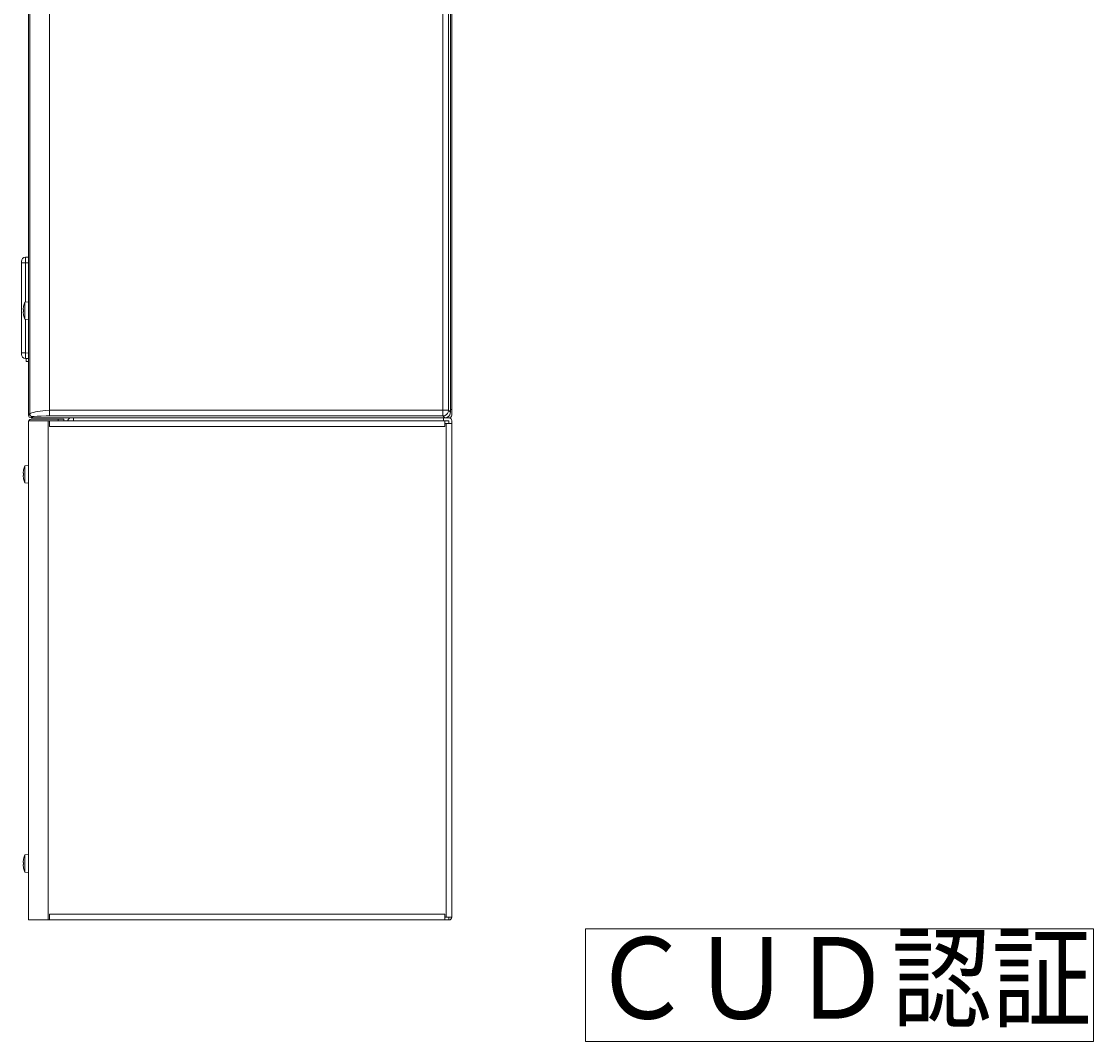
# Model space of a CAD drawing. Units: millimetres on the paper. Extents: x -62 to 66, y -119 to 119.
# Drawn here: x 24.51 to 62.5, y 7.5 to 43.67 of the extents above; entities that cross this region are included whole.
import ezdxf
from ezdxf.enums import TextEntityAlignment as Align

# ---------------------------------------------------------------- set-up
doc = ezdxf.new("R2010")
doc.units = ezdxf.units.MM
doc.layers.add('0-0_MOJI1', color=7, linetype='Continuous', lineweight=9)
doc.layers.add('0-3_GAIKEI', color=4, linetype='Continuous', lineweight=9)
doc.styles.add('ＭＳ ゴシック', font='')
doc.styles.get('ＭＳ ゴシック').set_extended_font_data('MS Gothic')

msp = doc.modelspace()

# ---------------------------------------------------------------- linework, layer by layer
at = {"layer": '0-0_MOJI1'}
msp.add_lwpolyline([(44.5, 7.5), (44.5, 11.5), (62.5, 11.5), (62.5, 7.5)], close=True, dxfattribs=at)
at = {"layer": '0-3_GAIKEI', "color": 7}
for p, q in [((24.76, 29.713), (24.76, 95.913)), ((39.76, 95.913), (39.76, 29.713)), ((24.76, 29.513), (39.66, 29.513)), ((24.76, 11.813), (24.76, 29.513)), ((39.51, 29.613), (24.86, 29.613)), ((39.76, 11.913), (39.76, 29.513)), ((24.76, 11.813), (25.509, 11.813)), ((39.66, 11.813), (25.51, 11.813))]:
    msp.add_line(p, q, dxfattribs=at)
at = {"layer": '0-3_GAIKEI'}
for p, q in [((24.804, 95.869), (24.804, 29.757)), ((25.503, 95.745), (25.503, 29.881)), ((39.441, 29.881), (39.441, 95.944)), ((39.641, 29.881), (39.641, 95.745)), ((39.71, 95.813), (39.71, 29.813)), ((39.76, 37.026), (39.76, 37.028)), ((24.51, 35.161), (24.51, 31.865)), ((24.51, 35.111), (24.657, 35.111)), ((24.76, 35.313), (24.657, 35.311)), ((24.76, 35.113), (24.657, 35.111)), ((24.657, 35.111), (24.657, 33.719)), ((39.76, 34.6), (39.76, 34.598)), ((24.587, 33.451), (24.575, 33.452)), ((24.587, 33.572), (24.586, 33.573)), ((24.63, 33.717), (24.76, 33.728)), ((24.63, 33.717), (24.63, 33.109)), ((24.586, 33.253), (24.587, 33.253)), ((24.63, 33.109), (24.76, 33.098)), ((24.657, 33.107), (24.657, 31.915)), ((24.51, 31.915), (24.657, 31.915)), ((24.76, 31.713), (24.657, 31.715)), ((24.68, 31.714), (24.68, 31.613)), ((24.76, 31.613), (24.68, 31.613)), ((25.503, 29.682), (39.441, 29.682)), ((39.441, 29.881), (39.441, 29.682)), ((39.641, 29.881), (39.441, 29.881)), ((39.441, 29.682), (39.51, 29.613)), ((39.641, 29.881), (39.71, 29.813)), ((39.71, 29.913), (39.76, 29.913)), ((26.01, 29.563), (24.86, 29.563)), ((25.46, 11.813), (25.46, 29.513)), ((25.509, 29.313), (25.509, 29.513)), ((39.51, 29.313), (25.509, 29.313)), ((25.51, 29.513), (25.51, 29.313)), ((25.81, 29.563), (25.81, 29.513)), ((26.01, 29.563), (26.01, 29.513)), ((26.175, 29.566), (26.141, 29.513)), ((26.36, 29.613), (26.36, 29.513)), ((39.46, 29.613), (39.46, 29.513)), ((39.509, 29.313), (39.509, 29.513)), ((39.509, 29.413), (39.76, 29.413)), ((39.51, 29.313), (39.51, 29.413)), ((39.512, 29.613), (39.66, 29.613)), ((39.56, 29.613), (39.56, 29.618)), ((39.56, 11.913), (39.56, 29.413)), ((39.66, 29.513), (39.66, 29.413)), ((24.587, 27.772), (24.586, 27.773)), ((24.63, 27.917), (24.76, 27.928)), ((24.63, 27.917), (24.63, 27.309)), ((24.587, 27.651), (24.575, 27.652)), ((24.586, 27.453), (24.587, 27.453)), ((24.63, 27.309), (24.76, 27.298)), ((24.63, 14.117), (24.76, 14.128)), ((24.63, 14.117), (24.63, 13.509)), ((24.587, 13.851), (24.575, 13.853)), ((24.587, 13.972), (24.586, 13.973)), ((24.586, 13.653), (24.587, 13.653)), ((24.63, 13.509), (24.76, 13.498)), ((25.509, 11.813), (25.509, 12.013)), ((39.51, 12.013), (25.509, 12.013)), ((25.51, 12.013), (25.51, 11.813)), ((39.509, 11.813), (39.509, 12.013)), ((39.51, 11.913), (39.51, 12.013)), ((39.76, 11.913), (39.51, 11.913)), ((39.66, 11.913), (39.66, 11.813))]:
    msp.add_line(p, q, dxfattribs=at)
for points in [[(24.657, 35.311), (24.657, 35.311), (24.657, 35.31), (24.656, 35.298), (24.656, 35.223), (24.657, 35.111)], [(24.587, 33.572), (24.58, 33.533), (24.575, 33.492), (24.573, 33.477), (24.573, 33.461), (24.574, 33.455), (24.574, 33.454), (24.574, 33.453), (24.574, 33.453), (24.575, 33.453), (24.575, 33.452)], [(24.575, 33.452), (24.575, 33.453), (24.574, 33.453), (24.574, 33.453), (24.574, 33.454), (24.573, 33.46)], [(24.587, 33.451), (24.586, 33.413), (24.587, 33.374), (24.575, 33.373), (24.575, 33.373), (24.574, 33.373), (24.574, 33.373), (24.574, 33.371), (24.573, 33.355), (24.575, 33.334), (24.58, 33.293), (24.587, 33.253)], [(24.573, 33.362), (24.573, 33.369), (24.574, 33.372), (24.574, 33.373), (24.574, 33.373), (24.575, 33.373), (24.575, 33.373)], [(24.76, 31.913), (24.657, 31.915), (24.656, 31.784), (24.657, 31.718), (24.657, 31.715), (24.657, 31.715), (24.657, 31.715)], [(24.76, 29.713), (24.787, 29.74), (24.798, 29.751), (24.804, 29.757)], [(24.804, 29.757), (24.806, 29.759), (24.816, 29.764), (24.841, 29.775), (24.879, 29.788), (24.935, 29.805), (25.003, 29.823), (25.082, 29.839), (25.171, 29.855), (25.27, 29.868), (25.377, 29.877), (25.503, 29.881)], [(24.86, 29.613), (24.896, 29.649), (24.903, 29.657)], [(24.903, 29.657), (24.905, 29.658), (24.909, 29.659), (24.921, 29.662), (24.962, 29.667), (25.064, 29.674), (25.207, 29.679), (25.381, 29.681), (25.503, 29.682)], [(25.503, 29.881), (25.685, 29.881), (26.294, 29.881), (27.158, 29.881), (39.441, 29.881)], [(25.504, 29.747), (25.503, 29.689), (25.503, 29.683), (25.503, 29.682)], [(39.441, 29.682), (39.461, 29.683), (39.481, 29.686), (39.501, 29.691), (39.519, 29.698), (39.537, 29.706), (39.555, 29.717), (39.57, 29.729), (39.585, 29.743), (39.598, 29.758), (39.61, 29.774), (39.62, 29.792), (39.628, 29.81), (39.634, 29.829), (39.638, 29.849), (39.641, 29.881)], [(39.51, 29.613), (39.53, 29.614), (39.55, 29.617), (39.569, 29.622), (39.588, 29.629), (39.606, 29.638), (39.623, 29.648), (39.639, 29.66), (39.654, 29.674), (39.667, 29.689), (39.678, 29.705), (39.688, 29.723), (39.696, 29.741), (39.703, 29.76), (39.707, 29.78), (39.71, 29.813)], [(24.587, 27.772), (24.58, 27.733), (24.575, 27.692), (24.573, 27.677), (24.573, 27.661), (24.574, 27.655), (24.574, 27.654), (24.574, 27.653), (24.574, 27.653), (24.575, 27.653), (24.575, 27.652)], [(24.575, 27.652), (24.575, 27.653), (24.574, 27.653), (24.574, 27.653), (24.574, 27.654), (24.573, 27.66)], [(24.587, 27.651), (24.586, 27.613), (24.587, 27.574), (24.575, 27.573), (24.575, 27.573), (24.574, 27.573), (24.574, 27.573), (24.574, 27.571), (24.573, 27.555), (24.575, 27.534), (24.58, 27.493), (24.587, 27.453)], [(24.573, 27.562), (24.573, 27.569), (24.574, 27.572), (24.574, 27.573), (24.574, 27.573), (24.575, 27.573), (24.575, 27.573)], [(24.575, 13.892), (24.573, 13.877), (24.573, 13.861), (24.574, 13.855), (24.574, 13.854), (24.574, 13.853), (24.574, 13.853), (24.575, 13.853), (24.575, 13.853)], [(24.575, 13.853), (24.575, 13.853), (24.574, 13.853), (24.574, 13.853), (24.574, 13.854), (24.573, 13.86)], [(24.587, 13.851), (24.586, 13.813), (24.587, 13.774), (24.575, 13.773), (24.575, 13.773), (24.574, 13.773), (24.574, 13.773), (24.574, 13.771), (24.573, 13.755), (24.575, 13.734), (24.58, 13.693), (24.587, 13.653)], [(24.573, 13.762), (24.573, 13.769), (24.574, 13.772), (24.574, 13.773), (24.574, 13.773), (24.575, 13.773), (24.575, 13.773)], [(24.587, 13.972), (24.58, 13.933), (24.575, 13.892)]]:
    msp.add_lwpolyline(points, dxfattribs=at)
for centre, radius, start, end in [((24.66, 35.161), 0.15, 91, 180), ((25.368, 33.413), 0.798, 157.6435, 168.4373), ((25.368, 33.413), 0.798, 191.5627, 202.3565), ((24.66, 31.865), 0.15, 180, 269), ((24.904, 29.757), 0.1, 180, 270), ((17.361, 29.721), 8.144, 0.1855, 1.128), ((39.66, 29.713), 0.1, 270, 0), ((24.86, 29.463), 0.1, 90, 150.0005), ((26.26, 29.513), 0.1, 91.7382, 147.6665), ((39.66, 29.513), 0.1, 0, 88.828), ((25.368, 27.613), 0.798, 157.6435, 168.4373), ((25.368, 27.613), 0.798, 191.5627, 202.3565), ((25.368, 13.813), 0.798, 157.6435, 168.4373), ((25.368, 13.813), 0.798, 191.5627, 202.3565)]:
    msp.add_arc(centre, radius, start, end, dxfattribs=at)
at = {"layer": '0-3_GAIKEI', "color": 7}
for centre, radius, start, end in [((24.86, 29.713), 0.0998, 180, 225.0236), ((24.86, 29.713), 0.0998, 224.95, 270), ((39.66, 11.913), 0.1, 270, 0)]:
    msp.add_arc(centre, radius, start, end, dxfattribs=at)

# ---------------------------------------------------------------- texts
at = {"layer": '0-0_MOJI1', "style": 'ＭＳ ゴシック', "width": 0.9}
msp.add_text('ＣＵＤ認証', height=2.889, dxfattribs=at).set_placement((44.7, 7.445), align=Align.BOTTOM_LEFT)

doc.saveas('drawing.dxf')
